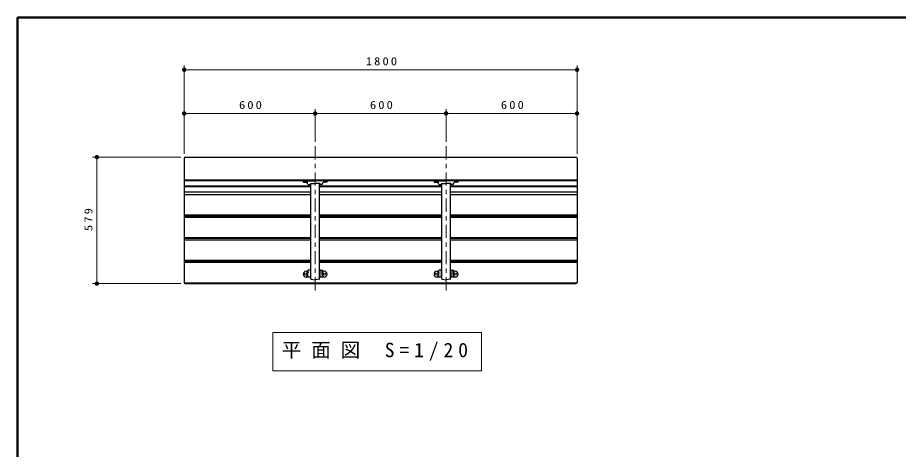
# Model space of a CAD drawing. Units: millimetres on the paper, scale 1:20. Extents: x -365 to 12, y -47 to 257.
# Drawn here: x -365 to -163.2, y 158.2 to 257 of the extents above; entities that cross this region are included whole.
import ezdxf

# ---------------------------------------------------------------- set-up
doc = ezdxf.new("R2010")
doc.units = ezdxf.units.MM
doc.linetypes.add('USER2', pattern=[6, 3, -1, 1, -1])
doc.layers.add('LY_1', color=7, linetype='Continuous', lineweight=25)
doc.layers.add('LY_2', color=7, linetype='Continuous', lineweight=13)
doc.styles.add('ＭＳ ゴシック', font='')
doc.styles.get('ＭＳ ゴシック').set_extended_font_data('MS Gothic')

# ---------------------------------------------------------------- blocks, each defined once
blk = doc.blocks.new('filled_dot')
at = {"color": 0, "linetype": 'Continuous', "lineweight": -2, "const_width": 1.25}
blk.add_lwpolyline([(-0.625, 0, 1), (0.625, 0, 1)], format="xyb", close=True, dxfattribs=at)

msp = doc.modelspace()

# ---------------------------------------------------------------- linework, layer by layer
at = {"layer": 'LY_1', "lineweight": 13}
for p, q in [((-326.836, 225.817), (-326.836, 246.067)), ((-326.836, 245.067), (-236.836, 245.067)), ((-236.836, 225.817), (-236.836, 246.067)), ((-326.836, 235.067), (-296.836, 235.067)), ((-296.836, 228.567), (-296.836, 236.067)), ((-296.836, 235.067), (-266.836, 235.067)), ((-266.836, 228.567), (-266.836, 236.067)), ((-266.836, 235.067), (-236.836, 235.067)), ((-327.586, 225.067), (-347.836, 225.067)), ((-346.836, 196.125), (-346.836, 225.067)), ((-327.586, 196.125), (-347.836, 196.125)), ((-306.499, 184.93), (-306.499, 176.13)), ((-258.699, 184.93), (-306.499, 184.93)), ((-258.699, 176.13), (-258.699, 184.93)), ((-306.499, 176.13), (-258.699, 176.13))]:
    msp.add_line(p, q, dxfattribs=at)
at = {"layer": 'LY_1', "linetype": 'USER2', "lineweight": 13}
for p, q in [((-296.836, 227.567), (-296.836, 193.625)), ((-266.836, 227.567), (-266.836, 193.625))]:
    msp.add_line(p, q, dxfattribs=at)
at = {"layer": 'LY_1', "color": 32}
for p, q in [((-326.836, 224.817), (-326.836, 196.375)), ((-326.586, 225.067), (-237.086, 225.067)), ((-236.836, 224.817), (-236.836, 196.375)), ((-326.836, 219.893), (-236.836, 219.893)), ((-326.836, 219.689), (-236.836, 219.689)), ((-326.836, 218.472), (-297.836, 218.472)), ((-326.836, 218.343), (-297.836, 218.343)), ((-295.836, 218.472), (-267.836, 218.472)), ((-295.836, 218.343), (-267.836, 218.343)), ((-265.836, 218.472), (-236.836, 218.472)), ((-265.836, 218.343), (-236.836, 218.343)), ((-326.836, 217.126), (-297.836, 217.126)), ((-326.836, 216.54), (-297.836, 216.54)), ((-295.836, 217.126), (-267.836, 217.126)), ((-295.836, 216.54), (-267.836, 216.54)), ((-265.836, 217.126), (-236.836, 217.126)), ((-265.836, 216.54), (-236.836, 216.54)), ((-326.836, 211.858), (-297.836, 211.858)), ((-326.836, 211.666), (-297.836, 211.666)), ((-326.836, 211.36), (-297.836, 211.36)), ((-295.836, 211.858), (-267.836, 211.858)), ((-295.836, 211.666), (-267.836, 211.666)), ((-295.836, 211.36), (-267.836, 211.36)), ((-265.836, 211.858), (-236.836, 211.858)), ((-265.836, 211.666), (-236.836, 211.666)), ((-265.836, 211.36), (-236.836, 211.36)), ((-326.836, 206.678), (-297.836, 206.678)), ((-326.836, 206.486), (-297.836, 206.486)), ((-326.836, 206.179), (-297.836, 206.179)), ((-295.836, 206.678), (-267.836, 206.678)), ((-295.836, 206.486), (-267.836, 206.486)), ((-295.836, 206.179), (-267.836, 206.179)), ((-265.836, 206.678), (-236.836, 206.678)), ((-265.836, 206.486), (-236.836, 206.486)), ((-265.836, 206.179), (-236.836, 206.179)), ((-326.836, 201.497), (-297.836, 201.497)), ((-326.836, 201.306), (-297.836, 201.306)), ((-326.836, 200.999), (-297.836, 200.999)), ((-295.836, 201.497), (-267.836, 201.497)), ((-295.836, 201.306), (-267.836, 201.306)), ((-295.836, 200.999), (-267.836, 200.999)), ((-265.836, 201.497), (-236.836, 201.497)), ((-265.836, 201.306), (-236.836, 201.306)), ((-265.836, 200.999), (-236.836, 200.999)), ((-326.836, 196.317), (-236.836, 196.317)), ((-326.586, 196.125), (-237.086, 196.125))]:
    msp.add_line(p, q, dxfattribs=at)
at = {"layer": 'LY_1'}
for p, q in [((-299.586, 219.652), (-299.575, 219.447)), ((-299.586, 219.652), (-296.836, 219.652)), ((-299.475, 219.352), (-298.702, 219.352)), ((-298.474, 218.842), (-298.655, 219.32)), ((-298.38, 218.777), (-297.979, 218.777)), ((-297.919, 219.027), (-297.929, 218.825)), ((-297.869, 219.074), (-296.836, 219.074)), ((-297.836, 197.198), (-297.836, 219.074)), ((-294.086, 219.652), (-296.836, 219.652)), ((-295.803, 219.074), (-296.836, 219.074)), ((-295.836, 197.198), (-295.836, 219.074)), ((-295.753, 219.027), (-295.743, 218.825)), ((-295.292, 218.777), (-295.693, 218.777)), ((-295.198, 218.842), (-295.017, 219.32)), ((-294.197, 219.352), (-294.97, 219.352)), ((-294.086, 219.652), (-294.097, 219.447)), ((-269.586, 219.652), (-269.575, 219.447)), ((-269.586, 219.652), (-266.836, 219.652)), ((-269.475, 219.352), (-268.702, 219.352)), ((-268.474, 218.842), (-268.655, 219.32)), ((-268.38, 218.777), (-267.979, 218.777)), ((-267.919, 219.027), (-267.929, 218.825)), ((-267.869, 219.074), (-266.836, 219.074)), ((-267.836, 197.198), (-267.836, 219.074)), ((-264.086, 219.652), (-266.836, 219.652)), ((-265.803, 219.074), (-266.836, 219.074)), ((-265.836, 197.198), (-265.836, 219.074)), ((-265.753, 219.027), (-265.743, 218.825)), ((-265.292, 218.777), (-265.693, 218.777)), ((-265.198, 218.842), (-265.017, 219.32)), ((-264.197, 219.352), (-264.97, 219.352)), ((-264.086, 219.652), (-264.097, 219.447)), ((-298.911, 198.95), (-298.596, 198.95)), ((-298.668, 197.712), (-298.668, 198.849)), ((-298.574, 198.964), (-298.477, 199.147)), ((-298.472, 198.625), (-298.472, 199.043)), ((-298.032, 199.2), (-298.389, 199.2)), ((-297.932, 199.1), (-297.932, 197.858)), ((-297.836, 197.808), (-297.882, 197.808)), ((-295.79, 197.808), (-295.836, 197.808)), ((-295.74, 199.1), (-295.74, 197.858)), ((-295.64, 199.2), (-295.283, 199.2)), ((-295.2, 198.625), (-295.2, 199.043)), ((-295.098, 198.964), (-295.195, 199.147)), ((-294.761, 198.95), (-295.076, 198.95)), ((-295.004, 197.712), (-295.004, 198.849)), ((-268.911, 198.95), (-268.596, 198.95)), ((-268.668, 197.712), (-268.668, 198.849)), ((-268.574, 198.964), (-268.477, 199.147)), ((-268.472, 198.625), (-268.472, 199.043)), ((-268.032, 199.2), (-268.389, 199.2)), ((-267.932, 199.1), (-267.932, 197.858)), ((-267.836, 197.808), (-267.882, 197.808)), ((-265.79, 197.808), (-265.836, 197.808)), ((-265.74, 199.1), (-265.74, 197.858)), ((-265.64, 199.2), (-265.283, 199.2)), ((-265.2, 198.625), (-265.2, 199.043)), ((-265.098, 198.964), (-265.195, 199.147)), ((-264.761, 198.95), (-265.076, 198.95)), ((-265.004, 197.712), (-265.004, 198.849)), ((-297.836, 197.6), (-298.911, 197.6)), ((-297.793, 197.149), (-296.836, 197.005)), ((-295.879, 197.149), (-296.836, 197.005)), ((-294.761, 197.6), (-295.836, 197.6)), ((-267.836, 197.6), (-268.911, 197.6)), ((-267.793, 197.149), (-266.836, 197.005)), ((-265.879, 197.149), (-266.836, 197.005)), ((-264.761, 197.6), (-265.836, 197.6))]:
    msp.add_line(p, q, dxfattribs=at)
for points in [[(-298.668, 197.712), (-298.63, 197.73), (-298.595, 197.754), (-298.566, 197.78), (-298.54, 197.813), (-298.523, 197.85), (-298.511, 197.892), (-298.503, 197.94), (-298.497, 197.996), (-298.492, 198.065), (-298.488, 198.141), (-298.484, 198.221), (-298.481, 198.303), (-298.479, 198.383), (-298.477, 198.459), (-298.475, 198.527), (-298.474, 198.586), (-298.473, 198.631), (-298.472, 198.661), (-298.472, 198.671), (-298.472, 198.661), (-298.472, 198.625)], [(-295.004, 197.712), (-295.042, 197.73), (-295.077, 197.754), (-295.107, 197.78), (-295.132, 197.813), (-295.149, 197.85), (-295.161, 197.892), (-295.169, 197.94), (-295.175, 197.996), (-295.18, 198.065), (-295.184, 198.141), (-295.188, 198.221), (-295.191, 198.303), (-295.193, 198.383), (-295.195, 198.459), (-295.197, 198.527), (-295.198, 198.586), (-295.199, 198.631), (-295.2, 198.661), (-295.2, 198.671), (-295.2, 198.661), (-295.2, 198.625)], [(-268.668, 197.712), (-268.63, 197.73), (-268.595, 197.754), (-268.566, 197.78), (-268.54, 197.813), (-268.523, 197.85), (-268.511, 197.892), (-268.503, 197.94), (-268.497, 197.996), (-268.492, 198.065), (-268.488, 198.141), (-268.484, 198.221), (-268.481, 198.303), (-268.479, 198.383), (-268.477, 198.459), (-268.475, 198.527), (-268.474, 198.586), (-268.473, 198.631), (-268.472, 198.661), (-268.472, 198.671), (-268.472, 198.661), (-268.472, 198.625)], [(-265.004, 197.712), (-265.042, 197.73), (-265.077, 197.754), (-265.107, 197.78), (-265.132, 197.813), (-265.149, 197.85), (-265.161, 197.892), (-265.169, 197.94), (-265.175, 197.996), (-265.18, 198.065), (-265.184, 198.141), (-265.188, 198.221), (-265.191, 198.303), (-265.193, 198.383), (-265.195, 198.459), (-265.197, 198.527), (-265.198, 198.586), (-265.199, 198.631), (-265.2, 198.661), (-265.2, 198.671), (-265.2, 198.661), (-265.2, 198.625)]]:
    msp.add_lwpolyline(points, dxfattribs=at)
at = {"layer": 'LY_1', "lineweight": 13}
for centre in [(-299.086, 198.275), (-294.586, 198.275), (-269.086, 198.275), (-264.586, 198.275)]:
    msp.add_circle(centre, 0.225, dxfattribs=at)
at = {"layer": 'LY_1', "color": 32}
for centre, start, end in [((-326.586, 224.817), 90, 180), ((-237.086, 224.817), 0, 90), ((-326.586, 196.375), 179.99999, 270), ((-237.086, 196.375), 270, 0)]:
    msp.add_arc(centre, 0.25, start, end, dxfattribs=at)
at = {"layer": 'LY_1'}
for centre, radius, start, end in [((-299.475, 219.452), 0.1, 183, 270), ((-298.702, 219.302), 0.05, 20.79686, 90), ((-298.38, 218.877), 0.1, 200.79686, 270), ((-297.979, 218.827), 0.05, 270, 357), ((-297.869, 219.024), 0.05, 90, 177), ((-295.803, 219.024), 0.05, 3, 90), ((-295.693, 218.827), 0.05, 183, 270), ((-295.292, 218.877), 0.1, 270, 339.20314), ((-294.97, 219.302), 0.05, 90, 159.20314), ((-294.197, 219.452), 0.1, 270, 357), ((-269.475, 219.452), 0.1, 183, 270), ((-268.702, 219.302), 0.05, 20.79686, 90), ((-268.38, 218.877), 0.1, 200.79686, 270), ((-267.979, 218.827), 0.05, 270, 357), ((-267.869, 219.024), 0.05, 90, 177), ((-265.803, 219.024), 0.05, 3, 90), ((-265.693, 218.827), 0.05, 183, 270), ((-265.292, 218.877), 0.1, 270, 339.20314), ((-264.97, 219.302), 0.05, 90, 159.20314), ((-264.197, 219.452), 0.1, 270, 357), ((-298.911, 198.275), 0.675, 90, 270), ((-298.596, 198.975), 0.025, 270, 332.13251), ((-298.389, 199.1), 0.1, 90, 152.13251), ((-298.032, 199.1), 0.1, 0, 90), ((-297.882, 197.858), 0.05, 179.99999, 270), ((-295.79, 197.858), 0.05, 270, 0), ((-295.64, 199.1), 0.1, 90, 180), ((-295.283, 199.1), 0.1, 27.86749, 90), ((-295.076, 198.975), 0.025, 207.86749, 270), ((-294.761, 198.275), 0.675, 270, 90), ((-268.911, 198.275), 0.675, 90, 270), ((-268.596, 198.975), 0.025, 270, 332.13251), ((-268.389, 199.1), 0.1, 90, 152.13251), ((-268.032, 199.1), 0.1, 0, 90), ((-267.882, 197.858), 0.05, 179.99999, 270), ((-265.79, 197.858), 0.05, 270, 0), ((-265.64, 199.1), 0.1, 90, 180), ((-265.283, 199.1), 0.1, 27.86749, 90), ((-265.076, 198.975), 0.025, 207.86749, 270), ((-264.761, 198.275), 0.675, 270, 90), ((-297.786, 197.198), 0.05, 180, 261.46923), ((-295.886, 197.198), 0.05, 278.53077, 0), ((-267.786, 197.198), 0.05, 180, 261.46923), ((-265.886, 197.198), 0.05, 278.53077, 0)]:
    msp.add_arc(centre, radius, start, end, dxfattribs=at)
at = {"layer": 'LY_2', "lineweight": 50}
for p, q in [((0, 257), (-365, 257)), ((-365, 257), (-365, 0))]:
    msp.add_line(p, q, dxfattribs=at)

# ---------------------------------------------------------------- block references
at = {"layer": 'LY_1', "lineweight": 13, "xscale": 0.4, "yscale": 0.4}
for p in [(-326.836, 245.067), (-326.836, 235.067), (-296.836, 235.067), (-266.836, 235.067)]:
    msp.add_blockref('filled_dot', p, dxfattribs=at)
for p, rotation in [((-236.836, 245.067), 180), ((-296.836, 235.067), 180), ((-266.836, 235.067), 180), ((-236.836, 235.067), 180), ((-346.836, 225.067), 270), ((-346.836, 196.125), 90)]:
    msp.add_blockref('filled_dot', p, dxfattribs=dict(at, rotation=rotation))

# ---------------------------------------------------------------- texts
at = {"layer": 'LY_1', "style": 'ＭＳ ゴシック'}
for s, insert, char_height, attachment_point in [('\\T1.33;\\W1.15;1800', (-281.415, 246.067), 1.833, 8), ('\\T1.33;\\W1.15;600', (-311.419, 236.067), 1.833, 8), ('\\T1.33;\\W1.15;600', (-281.419, 236.067), 1.833, 8), ('\\T1.33;\\W1.15;600', (-251.419, 236.067), 1.833, 8), ('\\T1.5;平面図\\~S=1/20', (-282.599, 180.53), 3.299, 5)]:
    msp.add_mtext(s, dxfattribs=dict(at, insert=insert, char_height=char_height, attachment_point=attachment_point))
at = {"layer": 'LY_1', "insert": (-347.836, 211.013), "char_height": 1.833, "attachment_point": 8, "rotation": 90, "style": 'ＭＳ ゴシック'}
msp.add_mtext('\\T1.33;\\W1.15;579', dxfattribs=at)

doc.saveas('drawing.dxf')
